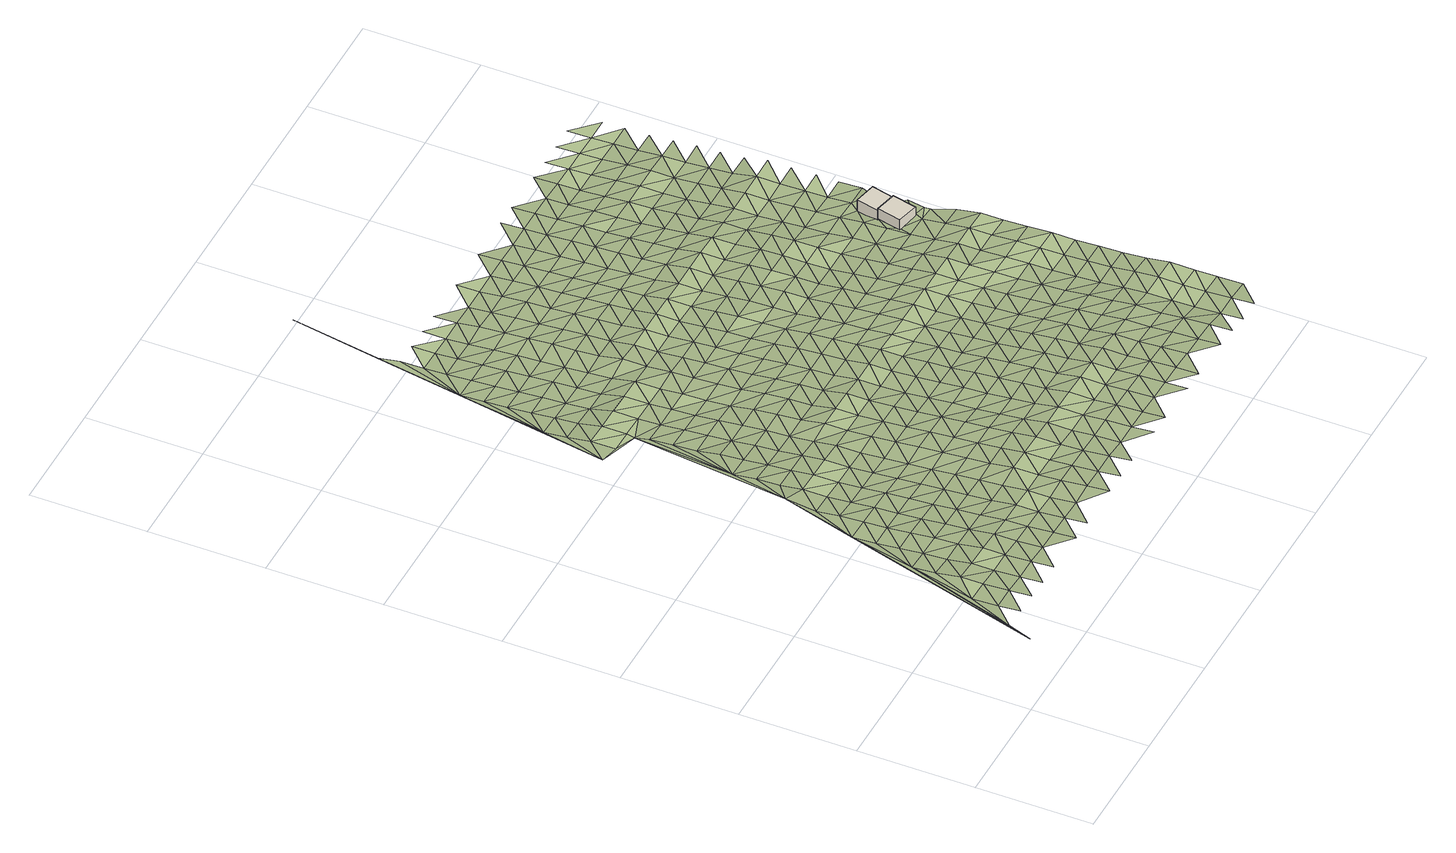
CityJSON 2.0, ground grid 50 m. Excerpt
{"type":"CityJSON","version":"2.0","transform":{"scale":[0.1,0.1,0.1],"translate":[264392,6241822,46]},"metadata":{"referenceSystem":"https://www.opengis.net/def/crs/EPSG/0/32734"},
"CityObjects":{
"building1":{"type":"Building","attributes":{"address":"9 Bideford Road Salt River Cape Town","building":"house","building:levels":"1","footprint":{"type":"Polygon"},"plus_code":"CFXQXMXG+XJW","ground_height":60.61,"building_height":4.1,"roof_height":64.71},"geometry":[{"type":"Solid","lod":"1","boundaries":[[[[0,1,2,3,4,5]],[[1,6,7,3,2]],[[6,8,9,7]],[[8,0,5,4,9]],[[4,3,7,9]],[[8,6,1,0]]]]}]},
"building2":{"type":"Building","attributes":{"address":"7 Bideford Road Salt River Cape Town","building":"house","building:levels":"1","footprint":{"type":"Polygon"},"plus_code":"CFXWX2XV+XHW","ground_height":59.72,"building_height":4.1,"roof_height":63.82},"geometry":[{"type":"Solid","lod":"1","boundaries":[[[[10,11,5,2]],[[11,12,13,5]],[[12,14,15,13]],[[14,10,2,15]],[[2,5,13,15]],[[14,12,11,10]]]]}]},
"terrain1":{"type":"TINRelief","geometry":[{"type":"CompositeSurface","lod":"1","boundaries":[[[16,17,18]],[[17,19,20]],[[19,21,22]],[[18,17,20]],[[20,19,23]],[[19,22,23]],[[20,23,24]],[[25,26,22]],[[20,24,27]],[[18,28,16]],[[27,18,20]],[[22,29,23]],[[29,24,23]],[[22,26,29]],[[27,24,30]],[[24,29,31]],[[26,32,33]],[[24,31,30]],[[27,34,18]],[[26,35,29]],[[27,30,34]],[[31,29,35]],[[16,28,36]],[[26,33,35]],[[18,34,37]],[[31,38,30]],[[35,39,31]],[[37,40,18]],[[33,41,42]],[[34,30,38]],[[31,39,38]],[[40,28,18]],[[35,33,43]],[[37,34,44]],[[33,42,43]],[[34,38,45]],[[35,46,39]],[[34,45,44]],[[37,47,40]],[[35,43,46]],[[38,39,48]],[[37,44,47]],[[28,40,49]],[[48,45,38]],[[39,46,48]],[[42,50,43]],[[51,52,42]],[[40,47,49]],[[46,43,50]],[[45,53,44]],[[42,52,50]],[[54,45,48]],[[28,49,55]],[[47,44,53]],[[45,54,53]],[[48,46,56]],[[28,55,57]],[[46,50,56]],[[58,52,51]],[[47,59,49]],[[57,36,28]],[[47,53,60]],[[61,54,48]],[[48,56,62]],[[52,63,50]],[[59,55,49]],[[47,60,59]],[[48,62,61]],[[50,63,56]],[[54,64,53]],[[52,58,63]],[[57,55,65]],[[64,60,53]],[[55,59,66]],[[54,61,64]],[[62,56,67]],[[63,67,56]],[[55,66,65]],[[68,58,69]],[[57,70,36]],[[71,59,60]],[[62,72,61]],[[64,73,60]],[[67,72,62]],[[57,65,70]],[[63,58,74]],[[66,59,71]],[[60,73,71]],[[64,61,75]],[[58,68,74]],[[72,76,61]],[[63,77,67]],[[36,70,78]],[[66,79,65]],[[64,75,73]],[[71,80,66]],[[61,76,75]],[[36,78,81]],[[63,74,77]],[[72,67,82]],[[79,70,65]],[[66,80,79]],[[71,73,83]],[[81,84,36]],[[67,77,82]],[[83,73,75]],[[72,85,76]],[[68,86,74]],[[87,80,71]],[[88,78,70]],[[89,90,68]],[[70,79,91]],[[87,71,83]],[[72,82,85]],[[77,74,86]],[[88,81,78]],[[76,92,75]],[[68,90,86]],[[70,91,88]],[[80,93,79]],[[80,87,94]],[[76,85,92]],[[84,81,95]],[[96,83,75]],[[97,36,84]],[[77,98,82]],[[91,79,93]],[[77,86,99]],[[95,81,88]],[[80,94,93]],[[89,100,90]],[[87,83,96]],[[96,75,92]],[[85,82,98]],[[77,99,98]],[[84,95,101]],[[90,102,86]],[[103,94,87]],[[104,88,91]],[[93,105,91]],[[106,92,85]],[[101,107,84]],[[87,96,103]],[[104,95,88]],[[102,99,86]],[[90,100,102]],[[106,85,98]],[[91,105,104]],[[107,108,84]],[[93,94,109]],[[92,110,96]],[[103,111,94]],[[84,108,112]],[[110,92,106]],[[113,101,95]],[[114,98,99]],[[102,115,99]],[[116,95,104]],[[94,111,109]],[[100,117,118]],[[119,120,121]],[[122,103,96]],[[93,123,105]],[[84,112,124]],[[99,115,114]],[[113,95,116]],[[122,96,110]],[[121,97,119]],[[97,84,124]],[[121,120,125]],[[126,107,101]],[[127,106,98]],[[93,109,123]],[[102,100,128]],[[105,129,104]],[[125,130,121]],[[107,126,108]],[[103,131,111]],[[101,113,126]],[[103,122,132]],[[127,98,114]],[[102,128,115]],[[133,110,106]],[[100,118,128]],[[105,123,129]],[[120,119,134]],[[135,116,104]],[[103,132,131]],[[136,112,108]],[[111,137,109]],[[110,133,122]],[[106,127,133]],[[119,97,134]],[[114,115,138]],[[136,108,126]],[[104,129,135]],[[113,116,139]],[[123,109,137]],[[115,128,138]],[[111,131,137]],[[118,140,141]],[[125,120,142]],[[143,124,112]],[[120,134,144]],[[113,139,126]],[[122,145,132]],[[112,136,143]],[[135,139,116]],[[122,133,146]],[[127,114,147]],[[129,123,148]],[[121,130,149]],[[120,144,142]],[[150,114,138]],[[124,151,97]],[[128,118,152]],[[153,130,125]],[[131,132,145]],[[122,146,145]],[[123,137,148]],[[127,147,133]],[[97,154,134]],[[124,143,151]],[[147,114,150]],[[136,126,155]],[[135,129,156]],[[118,141,152]],[[125,142,153]],[[139,157,126]],[[154,144,134]],[[158,138,128]],[[129,148,156]],[[154,97,151]],[[136,155,143]],[[131,159,137]],[[160,146,133]],[[155,126,157]],[[131,145,161]],[[130,153,162]],[[152,158,128]],[[160,133,147]],[[163,150,138]],[[164,139,135]],[[137,159,148]],[[156,165,135]],[[131,161,159]],[[166,142,144]],[[151,143,167]],[[154,168,144]],[[130,162,169]],[[170,145,146]],[[138,158,163]],[[155,167,143]],[[164,135,165]],[[160,171,146]],[[142,166,153]],[[139,172,157]],[[173,147,150]],[[156,148,174]],[[169,175,130]],[[144,168,166]],[[141,176,152]],[[170,161,145]],[[177,178,141]],[[146,171,170]],[[174,148,159]],[[151,179,154]],[[147,173,160]],[[175,149,130]],[[167,180,151]],[[139,164,172]],[[173,150,163]],[[162,153,181]],[[182,155,157]],[[183,165,156]],[[141,178,176]],[[154,179,168]],[[184,158,152]],[[151,180,179]],[[166,181,153]],[[183,156,174]],[[121,149,185]],[[155,182,167]],[[159,161,186]],[[171,160,187]],[[182,157,172]],[[188,161,170]],[[158,184,163]],[[189,169,162]],[[184,152,176]],[[160,173,187]],[[190,166,168]],[[164,165,191]],[[162,181,189]],[[192,165,183]],[[161,188,186]],[[193,180,167]],[[170,171,194]],[[195,174,159]],[[190,168,179]],[[169,196,175]],[[172,164,191]],[[163,197,173]],[[167,182,193]],[[191,165,192]],[[171,187,194]],[[198,181,166]],[[196,169,189]],[[197,163,184]],[[159,186,195]],[[176,178,199]],[[200,183,174]],[[201,178,202]],[[198,166,190]],[[203,179,180]],[[204,149,175]],[[182,172,205]],[[206,188,170]],[[187,173,207]],[[180,193,208]],[[170,194,209]],[[176,199,184]],[[178,201,199]],[[204,175,196]],[[191,205,172]],[[197,207,173]],[[195,200,174]],[[210,189,181]],[[211,192,183]],[[180,208,203]],[[181,198,212]],[[170,209,206]],[[213,190,179]],[[193,182,214]],[[188,215,186]],[[194,187,216]],[[217,197,184]],[[189,210,196]],[[218,149,204]],[[212,210,181]],[[205,214,182]],[[183,200,211]],[[207,216,187]],[[198,190,213]],[[191,192,219]],[[186,215,195]],[[213,179,203]],[[217,184,199]],[[188,206,215]],[[220,201,202]],[[221,208,193]],[[222,209,194]],[[149,218,223]],[[219,205,191]],[[214,221,193]],[[219,192,211]],[[216,222,194]],[[185,224,121]],[[225,204,196]],[[226,212,198]],[[197,227,207]],[[210,228,196]],[[229,197,217]],[[149,223,230]],[[199,201,231]],[[206,209,232]],[[200,195,233]],[[198,213,226]],[[215,234,195]],[[203,208,235]],[[204,225,218]],[[236,214,205]],[[230,237,149]],[[225,196,228]],[[221,238,208]],[[222,232,209]],[[197,229,227]],[[200,233,211]],[[216,207,239]],[[201,220,231]],[[205,219,236]],[[233,195,234]],[[203,235,213]],[[199,240,217]],[[210,212,241]],[[208,238,235]],[[237,185,149]],[[226,242,212]],[[243,223,218]],[[215,206,244]],[[232,245,206]],[[207,227,239]],[[241,228,210]],[[214,246,221]],[[216,247,222]],[[218,225,243]],[[241,212,242]],[[214,236,248]],[[199,231,240]],[[229,217,249]],[[226,213,250]],[[219,211,251]],[[233,252,211]],[[206,245,244]],[[246,238,221]],[[253,234,215]],[[250,213,235]],[[214,248,246]],[[216,239,247]],[[219,251,236]],[[230,223,254]],[[232,222,255]],[[227,229,249]],[[217,240,249]],[[251,211,252]],[[243,256,223]],[[225,228,257]],[[258,242,226]],[[259,228,241]],[[215,244,253]],[[220,260,231]],[[261,233,234]],[[262,263,220]],[[258,226,250]],[[222,247,255]],[[223,256,254]],[[238,264,235]],[[257,243,225]],[[248,236,265]],[[232,266,245]],[[257,228,259]],[[238,246,267]],[[240,231,260]],[[227,268,239]],[[220,263,260]],[[251,265,236]],[[227,249,269]],[[261,234,253]],[[270,241,242]],[[271,252,233]],[[238,267,264]],[[230,254,272]],[[273,242,258]],[[232,255,266]],[[274,250,235]],[[246,248,275]],[[276,256,243]],[[244,245,277]],[[247,239,268]],[[227,269,268]],[[276,243,257]],[[270,242,273]],[[248,265,275]],[[233,261,271]],[[278,259,241]],[[249,240,279]],[[280,251,252]],[[235,264,274]],[[240,260,281]],[[245,266,277]],[[282,258,250]],[[283,267,246]],[[284,253,244]],[[256,285,254]],[[247,286,255]],[[279,269,249]],[[240,281,279]],[[241,270,278]],[[246,275,283]],[[280,252,271]],[[247,268,287]],[[256,276,288]],[[289,257,259]],[[290,265,251]],[[274,282,250]],[[244,277,284]],[[263,291,260]],[[272,254,285]],[[292,273,258]],[[266,255,286]],[[293,261,253]],[[294,263,295]],[[247,287,286]],[[256,288,285]],[[264,267,296]],[[276,257,289]],[[289,259,278]],[[283,297,267]],[[251,280,290]],[[291,281,260]],[[275,265,298]],[[269,299,268]],[[263,294,291]],[[258,282,292]],[[300,269,279]],[[293,253,284]],[[264,296,274]],[[270,273,301]],[[302,271,261]],[[267,297,296]],[[298,283,275]],[[277,266,303]],[[304,288,276]],[[299,287,268]],[[298,265,290]],[[266,286,305]],[[269,300,299]],[[270,301,278]],[[276,289,304]],[[301,273,292]],[[261,293,302]],[[306,279,281]],[[307,280,271]],[[277,303,284]],[[308,281,291]],[[266,305,303]],[[309,294,295]],[[282,274,310]],[[311,297,283]],[[296,312,274]],[[278,313,289]],[[288,314,285]],[[315,286,287]],[[281,308,306]],[[311,283,298]],[[307,271,302]],[[316,287,299]],[[304,317,288]],[[282,310,292]],[[318,290,280]],[[319,300,279]],[[284,320,293]],[[313,278,301]],[[310,274,312]],[[291,294,321]],[[314,322,285]],[[315,305,286]],[[287,316,315]],[[288,317,314]],[[320,284,303]],[[296,297,323]],[[324,304,289]],[[297,311,325]],[[280,307,318]],[[279,306,319]],[[326,298,290]],[[293,327,302]],[[299,300,328]],[[294,309,321]],[[324,289,313]],[[329,308,291]],[[330,301,292]],[[297,325,323]],[[310,331,292]],[[327,293,320]],[[332,312,296]],[[311,298,326]],[[303,305,333]],[[326,290,318]],[[334,305,315]],[[300,319,328]],[[302,335,307]],[[336,316,299]],[[304,337,317]],[[304,324,338]],[[330,292,331]],[[291,321,329]],[[339,313,301]],[[340,306,308]],[[296,323,332]],[[335,302,327]],[[305,334,333]],[[341,310,312]],[[342,325,311]],[[343,320,303]],[[304,338,337]],[[299,328,336]],[[313,339,324]],[[307,344,318]],[[314,317,345]],[[316,346,315]],[[306,340,319]],[[308,329,340]],[[301,330,339]],[[311,326,342]],[[347,321,309]],[[320,343,327]],[[341,312,332]],[[344,307,335]],[[303,333,343]],[[314,345,348]],[[349,331,310]],[[309,350,347]],[[316,336,346]],[[317,337,345]],[[351,323,325]],[[318,352,326]],[[353,334,315]],[[342,354,325]],[[324,355,338]],[[321,356,329]],[[357,335,327]],[[328,319,358]],[[324,339,359]],[[310,341,349]],[[352,318,344]],[[340,360,319]],[[330,331,361]],[[325,354,351]],[[356,321,347]],[[315,346,353]],[[357,327,343]],[[362,332,323]],[[342,326,363]],[[337,338,355]],[[334,364,333]],[[328,358,336]],[[324,359,355]],[[319,360,358]],[[329,365,340]],[[330,361,339]],[[366,344,335]],[[361,331,349]],[[326,352,363]],[[333,364,343]],[[323,351,362]],[[365,329,356]],[[335,357,366]],[[334,353,364]],[[367,347,350]],[[368,341,332]],[[369,354,342]],[[336,370,346]],[[371,359,339]],[[337,372,345]],[[360,340,373]],[[369,342,363]],[[358,370,336]],[[337,355,374]],[[352,344,375]],[[371,339,361]],[[368,332,362]],[[373,340,365]],[[344,366,376]],[[377,356,347]],[[378,349,341]],[[353,346,379]],[[357,343,380]],[[337,374,372]],[[364,381,343]],[[351,354,382]],[[383,354,369]],[[344,376,375]],[[346,370,379]],[[384,355,359]],[[356,377,365]],[[385,363,352]],[[357,380,366]],[[386,358,360]],[[347,367,377]],[[371,387,359]],[[341,368,378]],[[373,388,360]],[[380,343,381]],[[351,382,362]],[[389,361,349]],[[354,383,382]],[[390,345,372]],[[384,374,355]],[[364,353,391]],[[358,386,370]],[[359,387,384]],[[352,375,385]],[[379,392,353]],[[360,388,386]],[[373,365,393]],[[361,389,371]],[[394,369,363]],[[376,366,395]],[[389,349,378]],[[362,396,368]],[[393,365,377]],[[380,395,366]],[[353,392,391]],[[367,397,398]],[[399,379,370]],[[364,400,381]],[[382,396,362]],[[385,394,363]],[[387,371,401]],[[402,383,369]],[[374,403,372]],[[388,373,404]],[[399,370,386]],[[405,374,384]],[[367,398,377]],[[368,406,378]],[[376,407,375]],[[371,389,401]],[[373,393,404]],[[395,408,376]],[[364,391,400]],[[372,403,390]],[[409,380,381]],[[396,406,368]],[[369,394,402]],[[374,405,403]],[[383,410,382]],[[384,387,411]],[[375,407,385]],[[379,412,392]],[[386,388,413]],[[376,408,407]],[[379,399,414]],[[378,415,389]],[[380,409,395]],[[387,401,411]],[[413,388,404]],[[409,381,400]],[[393,377,416]],[[383,402,410]],[[398,417,377]],[[406,415,378]],[[379,414,412]],[[382,418,396]],[[392,419,391]],[[420,399,386]],[[393,416,404]],[[389,421,401]],[[394,385,422]],[[423,408,395]],[[424,405,384]],[[384,411,425]],[[416,377,417]],[[407,426,385]],[[386,413,420]],[[400,391,419]],[[382,410,418]],[[415,421,389]],[[395,409,423]],[[392,412,419]],[[427,398,428]],[[429,406,396]],[[394,422,402]],[[384,425,424]],[[422,385,426]],[[401,430,411]],[[403,405,431]],[[399,432,414]],[[399,420,433]],[[407,408,434]],[[413,404,435]],[[409,400,436]],[[421,430,401]],[[396,418,429]],[[416,437,404]],[[408,423,438]],[[439,417,398]],[[440,415,406]],[[412,414,432]],[[399,433,432]],[[405,424,431]],[[419,436,400]],[[402,441,410]],[[425,411,442]],[[413,435,420]],[[422,443,402]],[[408,438,434]],[[435,404,437]],[[415,440,421]],[[444,426,407]],[[423,409,445]],[[398,427,439]],[[430,442,411]],[[406,429,440]],[[418,410,441]],[[446,416,417]],[[419,412,447]],[[403,431,448]],[[402,443,441]],[[436,445,409]],[[425,449,424]],[[433,420,450]],[[407,434,444]],[[447,412,432]],[[451,422,426]],[[452,438,423]],[[442,449,425]],[[446,417,439]],[[435,450,420]],[[430,421,453]],[[454,437,416]],[[436,419,455]],[[421,440,456]],[[445,452,423]],[[457,427,458]],[[429,418,459]],[[460,432,433]],[[418,441,461]],[[451,426,444]],[[455,419,447]],[[424,462,431]],[[463,443,422]],[[416,446,454]],[[421,456,453]],[[433,450,460]],[[449,464,424]],[[430,465,442]],[[429,459,440]],[[434,438,466]],[[467,435,437]],[[418,461,459]],[[452,468,438]],[[431,462,448]],[[469,439,427]],[[470,445,436]],[[422,451,463]],[[424,464,462]],[[436,455,471]],[[441,443,472]],[[473,447,432]],[[430,453,465]],[[438,468,466]],[[460,474,432]],[[467,437,454]],[[449,442,475]],[[476,456,440]],[[477,444,434]],[[478,450,435]],[[427,457,469]],[[436,471,470]],[[472,461,441]],[[479,446,439]],[[480,452,445]],[[447,473,455]],[[443,463,472]],[[476,440,459]],[[473,432,474]],[[442,465,475]],[[434,466,477]],[[435,467,478]],[[481,451,444]],[[452,480,468]],[[482,460,450]],[[449,483,464]],[[479,439,469]],[[445,470,480]],[[456,484,453]],[[485,454,446]],[[486,471,455]],[[476,487,456]],[[488,459,461]],[[489,461,472]],[[481,444,477]],[[449,475,483]],[[455,473,486]],[[482,450,478]],[[465,453,484]],[[490,463,451]],[[462,464,491]],[[492,474,460]],[[446,479,485]],[[456,487,484]],[[459,488,476]],[[493,466,468]],[[494,467,454]],[[461,489,488]],[[468,480,495]],[[470,471,496]],[[451,481,490]],[[460,482,492]],[[464,483,491]],[[486,497,471]],[[463,498,472]],[[466,493,477]],[[473,474,499]],[[468,495,493]],[[494,454,485]],[[465,500,475]],[[487,476,501]],[[470,496,480]],[[502,478,467]],[[465,484,503]],[[471,497,496]],[[499,486,473]],[[463,490,498]],[[462,491,504]],[[476,488,501]],[[499,474,492]],[[505,489,472]],[[477,506,481]],[[483,475,500]],[[465,503,500]],[[467,494,502]],[[507,484,487]],[[508,495,480]],[[509,482,478]],[[493,506,477]],[[489,505,488]],[[510,497,486]],[[472,498,505]],[[507,487,501]],[[508,480,496]],[[481,511,490]],[[510,486,499]],[[509,478,502]],[[503,484,512]],[[491,483,513]],[[514,493,495]],[[515,492,482]],[[506,511,481]],[[483,500,516]],[[501,488,517]],[[512,484,507]],[[495,508,514]],[[518,496,497]],[[488,505,517]],[[482,509,515]],[[483,516,513]],[[497,510,519]],[[498,490,520]],[[521,500,503]],[[522,499,492]],[[511,523,490]],[[506,493,524]],[[496,518,508]],[[521,503,512]],[[514,525,493]],[[497,519,518]],[[498,520,505]],[[526,507,501]],[[510,499,522]],[[490,523,520]],[[491,513,527]],[[517,528,501]],[[522,492,515]],[[529,516,500]],[[524,493,525]],[[530,511,506]],[[529,500,521]],[[526,501,528]],[[525,514,531]],[[532,512,507]],[[517,505,533]],[[534,514,508]],[[535,519,510]],[[508,518,536]],[[511,530,523]],[[533,505,520]],[[506,524,530]],[[535,510,522]],[[513,516,537]],[[514,534,531]],[[507,526,532]],[[536,534,508]],[[529,538,516]],[[539,521,512]],[[540,528,517]],[[531,1,525]],[[519,541,518]],[[525,1,524]],[[513,537,527]],[[540,517,533]],[[516,538,537]],[[535,541,519]],[[542,520,523]],[[521,539,529]],[[539,512,532]],[[523,530,543]],[[544,536,518]],[[531,534,545]],[[526,528,546]],[[523,543,542]],[[547,528,540]],[[541,544,518]],[[524,14,530]],[[14,524,1]],[[548,533,520]],[[538,529,549]],[[550,534,536]],[[526,546,532]],[[529,539,549]],[[546,528,547]],[[520,542,548]],[[544,551,536]],[[552,545,534]],[[553,540,533]],[[543,530,554]],[[551,550,536]],[[554,530,14]],[[532,555,539]],[[537,538,556]],[[552,534,550]],[[538,549,557]],[[555,532,546]],[[548,553,533]],[[558,547,540]],[[538,557,556]],[[559,545,552]],[[542,543,560]],[[539,561,549]],[[559,562,545]],[[543,554,563]],[[561,539,555]],[[540,553,558]],[[14,564,554]],[[542,560,548]],[[565,546,547]],[[537,556,566]],[[543,563,560]],[[557,549,567]],[[567,549,561]],[[565,547,558]],[[568,555,546]],[[553,548,569]],[[570,563,554]],[[560,571,548]],[[554,564,570]],[[555,568,561]],[[557,572,556]],[[546,565,568]],[[567,573,557]],[[553,569,558]],[[569,548,571]],[[566,556,572]],[[557,573,572]],[[574,560,563]],[[575,567,561]],[[570,576,563]],[[575,561,568]],[[565,558,577]],[[569,578,558]],[[579,571,560]],[[573,567,580]],[[565,577,568]],[[567,575,580]],[[577,558,578]],[[581,569,571]],[[573,582,572]],[[582,573,580]],[[575,568,583]],[[577,584,568]],[[585,572,586]],[[587,578,569]],[[575,583,580]],[[583,568,584]],[[586,572,582]],[[588,577,578]],[[589,582,580]],[[583,590,580]],[[591,584,577]],[[582,589,586]],[[589,580,590]],[[592,583,584]],[[593,594,586]],[[589,593,586]],[[595,590,583]],[[589,590,596]],[[596,593,589]],[[597,598,593]]]}]}
},
"vertices":[
[2296,1660,138],[2202,1682,138],[2202,1682,178],[2202,1682,187],[2296,1660,187],[2296,1660,178],[2177,1577,138],[2177,1577,187],[2272,1555,138],[2272,1555,187],
[2202,1682,122],[2296,1660,122],[2320,1759,122],[2320,1759,178],[2224,1780,122],[2224,1780,178],
[1,3,362],[54,115,348],[254,620,297],[154,210,332],[154,320,326],[154,115,343],[254,210,331],[254,320,323],[254,415,323],[254,115,338],[354,210,322],[254,520,306],[354,920,259],[354,320,314],[354,520,294],[354,415,314],[354,115,329],[454,210,322],[354,620,288],[454,320,314],[471,1257,237],[354,720,277],[454,520,294],[454,415,314],[354,820,266],[454,115,329],[554,210,314],[554,320,306],[454,720,277],[454,620,288],[554,415,306],[454,820,266],[554,520,289],[454,920,259],[654,320,299],[654,115,319],[654,210,310],[554,720,269],[554,620,281],[454,1020,251],[654,415,299],[454,1120,237],[755,210,305],[554,920,252],[554,820,260],[654,620,275],[654,520,284],[755,320,294],[654,720,264],[554,1120,231],[554,1020,241],[755,415,294],[855,210,301],[755,115,315],[554,1225,231],[654,920,247],[755,520,279],[654,820,256],[855,320,290],[755,720,260],[755,620,270],[855,415,290],[554,1320,217],[654,1120,227],[654,1020,236],[554,1420,212],[855,520,276],[755,820,251],[554,1520,198],[855,620,267],[955,320,297],[755,920,242],[654,1320,214],[955,115,318],[955,210,308],[654,1225,227],[855,720,256],[755,1120,223],[755,1020,232],[654,1420,204],[855,820,246],[648,1978,140],[955,520,288],[955,415,288],[1055,210,304],[654,1520,192],[1055,320,293],[855,920,237],[755,1320,210],[755,1225,223],[955,620,272],[654,1620,184],[654,1720,164],[855,1120,218],[955,720,262],[855,1020,228],[654,1820,157],[755,1520,187],[1055,520,286],[1055,415,286],[755,1420,196],[1055,115,316],[1155,210,303],[554,2015,144],[554,2120,144],[469,2029,150],[955,820,252],[855,1225,218],[654,1920,147],[554,2220,126],[755,1620,173],[1055,620,270],[1155,320,290],[855,1320,203],[554,2320,115],[955,1020,233],[955,920,243],[1055,720,259],[654,2015,140],[855,1420,191],[755,1720,162],[955,1120,223],[1155,415,285],[855,1520,184],[1155,115,317],[1255,210,293],[654,2220,119],[755,1820,153],[654,2120,140],[1055,920,240],[1055,820,250],[1155,620,270],[955,1225,214],[654,2720,74],[1155,520,285],[755,1920,143],[1255,320,288],[654,2320,109],[755,2015,138],[855,1720,161],[955,1320,214],[855,1620,173],[1255,415,279],[1055,1120,220],[1155,720,258],[1055,1020,229],[654,2420,98],[1255,520,279],[955,1520,187],[955,1420,196],[755,2220,111],[855,1820,149],[755,2120,138],[654,2520,89],[1155,920,237],[1155,820,250],[955,1620,174],[1255,620,261],[1055,1225,211],[654,2620,81],[1355,320,288],[1355,115,304],[1355,210,293],[855,2015,135],[855,1920,141],[755,2320,104],[955,1720,154],[1055,1320,211],[1355,415,279],[755,3120,38],[1155,1120,216],[1255,720,248],[1155,1020,226],[755,2420,96],[855,2120,135],[1055,1520,185],[1055,1420,191],[955,1820,145],[1255,820,237],[1155,1225,209],[755,2520,86],[1355,520,279],[855,2220,110],[1455,320,284],[1155,1320,209],[1455,210,289],[1455,115,298],[955,2015,132],[755,2620,79],[1055,1620,177],[1255,1020,219],[1355,620,261],[955,1920,141],[1255,920,230],[855,2420,95],[1155,1420,188],[855,2320,102],[955,2120,132],[1055,1720,161],[1255,1120,208],[1355,720,248],[1455,415,276],[755,2720,72],[1155,1520,181],[1556,210,285],[1055,1820,151],[1355,820,237],[755,2825,64],[855,3520,3],[855,2620,78],[955,2220,109],[1455,620,258],[855,2520,86],[1455,520,276],[755,2920,57],[1556,320,279],[1355,920,230],[1255,1320,200],[1255,1225,200],[1055,2015,139],[1155,1620,171],[755,3020,57],[1055,1920,144],[1455,720,248],[1556,415,272],[955,2420,92],[955,2320,99],[855,2720,71],[1355,1120,208],[1355,1020,219],[1155,1820,147],[1455,820,237],[1155,1720,157],[1556,520,272],[1055,2120,128],[1255,1520,177],[1255,1420,185],[1355,1225,200],[855,2920,54],[1455,920,227],[855,2825,62],[955,2620,77],[1055,2220,128],[955,2520,85],[1656,320,275],[1355,1320,200],[1656,115,286],[1656,210,282],[1155,2015,133],[1255,1620,168],[1455,1020,214],[1155,1920,141],[1556,720,246],[1556,620,255],[1055,2420,99],[1355,1420,185],[855,3020,54],[1055,2320,108],[1155,2120,122],[1255,1720,157],[955,2720,69],[1455,1120,206],[1055,2520,93],[1656,520,268],[1355,1520,177],[1656,415,268],[1155,2220,122],[1255,1820,147],[1455,1225,195],[955,2920,51],[1556,920,223],[1556,820,235],[955,2825,58],[1055,2620,84],[1355,1620,168],[1756,320,270],[1155,2320,105],[1455,1320,195],[1756,210,278],[1756,115,282],[1255,2015,133],[1255,1920,141],[1355,1720,155],[1656,720,242],[1656,620,251],[1155,2420,97],[1455,1420,183],[1556,1120,202],[1055,2720,75],[1556,1020,209],[1756,520,262],[1455,1520,175],[1756,415,262],[1856,210,271],[1255,2220,122],[1355,1820,145],[1255,2120,122],[1155,2520,89],[1055,2920,53],[1656,920,217],[1656,820,231],[1055,2825,66],[1455,1620,166],[1756,620,246],[1556,1225,191],[1856,320,264],[955,3020,51],[1355,2015,130],[1155,2620,80],[1355,1920,140],[1455,1720,152],[1556,1320,191],[1756,720,236],[1856,415,256],[1255,2420,97],[1255,2320,105],[1355,2120,120],[1656,1120,197],[1656,1020,206],[1556,1420,181],[1756,820,226],[1155,2825,63],[1155,2720,74],[1255,2520,89],[1856,520,256],[1355,2220,120],[1455,1820,144],[1656,1225,189],[1556,1520,173],[1155,2920,53],[1756,920,211],[1956,210,265],[1055,3020,48],[1355,2320,103],[1956,115,272],[1455,2015,130],[1556,1620,163],[1756,1020,202],[1455,1920,141],[1255,2720,74],[1956,320,259],[1656,1320,189],[1856,720,231],[1255,2620,80],[1856,620,239],[1355,2420,95],[1455,2120,118],[1556,1720,149],[1756,1120,192],[1956,415,250],[1656,1420,179],[2056,210,259],[1455,2220,118],[1556,1820,144],[1856,820,219],[1355,2520,88],[1255,2920,53],[1956,520,250],[1255,2825,63],[1656,1620,160],[1656,1520,170],[2056,320,252],[1455,2320,100],[1856,920,206],[1756,1320,187],[1756,1225,187],[1556,2015,126],[1556,1920,139],[1355,2720,72],[1656,1720,147],[1956,720,226],[1355,2620,79],[1956,620,234],[1455,2420,93],[1255,3020,49],[1856,1120,189],[1856,1020,198],[2056,415,243],[1656,1820,146],[1756,1420,175],[1556,2120,117],[2056,115,265],[2156,210,236],[1956,820,212],[1856,1225,186],[1455,2520,86],[1656,1920,138],[1355,2920,55],[2056,520,243],[1355,2825,63],[1556,2220,117],[1756,1620,156],[1756,1520,166],[1856,1320,186],[1656,2015,126],[1455,2620,77],[1956,1020,193],[2056,620,231],[1956,920,202],[1556,2320,97],[2156,415,227],[2156,320,229],[1656,2120,116],[1956,1120,188],[2056,720,220],[1556,2420,90],[1756,1820,140],[1856,1420,173],[1455,2825,62],[1455,2720,69],[1756,1720,142],[2257,210,236],[2156,115,244],[1656,2220,116],[1556,2520,82],[1455,2920,55],[2056,920,199],[2056,820,206],[1856,1620,152],[2156,620,218],[1956,1225,186],[2156,520,227],[1856,1520,164],[2257,320,229],[1656,2320,97],[1756,2015,129],[1556,2620,76],[1756,1920,137],[1856,1720,138],[1956,1320,186],[2257,415,227],[2056,1020,190],[1455,3020,48],[1556,2720,69],[2156,720,205],[1856,1820,134],[1956,1420,171],[1656,2520,81],[2257,520,227],[2056,1120,189],[1656,2420,89],[2357,210,229],[2257,115,244],[1756,2220,116],[2156,820,198],[1756,2120,116],[1556,2920,54],[1856,1920,133],[1556,2825,62],[1656,2620,75],[1956,1620,149],[2257,620,218],[1956,1520,161],[2357,320,226],[2056,1320,185],[2056,1225,185],[1856,2015,128],[2156,1020,190],[2156,920,191],[1656,2720,69],[1756,2320,98],[1956,1720,136],[2257,720,205],[2357,415,224],[2056,1420,168],[1956,1820,133],[2257,820,198],[1656,2825,61],[1756,2520,78],[2357,520,224],[2156,1120,187],[1756,2420,88],[1856,2220,115],[1856,2120,115],[1956,1920,132],[1656,2920,54],[2257,920,191],[2056,1620,145],[2357,620,209],[2056,1520,157],[2156,1320,180],[2156,1225,180],[1956,2015,123],[2257,1020,190],[1756,2720,65],[1856,2320,96],[2357,720,200],[1756,2620,69],[1656,3020,48],[1956,2120,110],[2056,1720,138],[1856,2420,86],[2156,1420,165],[2357,820,195],[2257,1120,187],[2056,1820,126],[1856,2520,74],[1756,2920,55],[2156,1520,152],[2357,920,189],[1756,2825,59],[1956,2220,110],[2257,1320,180],[2257,1225,180],[2056,2015,111],[1856,2620,67],[2357,1020,190],[2056,1920,117],[2156,1720,138],[2156,1620,146],[1956,2420,83],[1756,3020,48],[1956,2320,93],[1856,2720,62],[2156,1820,126],[2177,1577,146],[1956,2520,72],[2056,2120,103],[2257,1520,152],[2357,1120,183],[2257,1420,165],[1856,2920,52],[1856,2825,54],[1956,2620,68],[2056,2220,103],[2357,1225,176],[2156,2015,111],[2156,1920,117],[2357,1320,176],[2272,1555,152],[2056,2420,76],[2056,2320,88],[2156,2120,103],[1956,2720,58],[2325,1515,149],[2357,1420,158],[2323,1542,149],[2156,2220,103],[2257,1820,122],[2056,2520,68],[1956,2920,47],[1956,2825,48],[2156,2320,88],[2340,1619,145],[2257,2015,110],[2056,2620,69],[2296,1660,146],[2257,1920,113],[2320,1759,133],[2156,2420,76],[1956,3020,43],[2056,2720,60],[2156,2520,68],[2257,2220,106],[2357,1820,118],[2257,2120,106],[2056,2920,44],[2056,2825,48],[2357,2015,111],[2156,2620,69],[2357,1920,112],[2257,2420,75],[2257,2320,86],[2357,2120,109],[2156,2720,60],[2357,2220,109],[2156,2825,48],[2257,2620,64],[2257,2520,68],[2056,3020,41],[2156,2920,44],[2357,2320,85],[2357,2420,75],[2257,2825,47],[2257,2720,54],[2357,2520,71],[2357,2620,61],[2257,2920,44],[2156,3020,41],[2357,2720,52],[2357,2825,48],[2357,2920,44],[2257,3020,41]
]}
